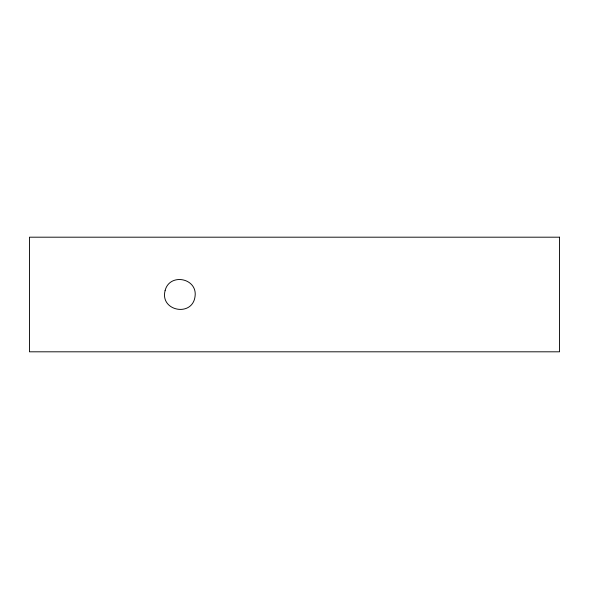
<?xml version="1.0" encoding="UTF-8"?>
<svg xmlns="http://www.w3.org/2000/svg" width="589" height="589" viewBox="0 0 589 589"><rect width="100%" height="100%" fill="white"/><g stroke="black" fill="none" stroke-linecap="round" stroke-linejoin="round"><path stroke-width="0.88" d="M165.082 290.701C159.759 311.132 192.478 317.375 195.047 296.414C197.698 277.964 169.411 272.567 165.082 290.701M559.55 237.19L29.45 237.19L29.45 351.81L559.55 351.81L559.55 237.19"/></g></svg>
